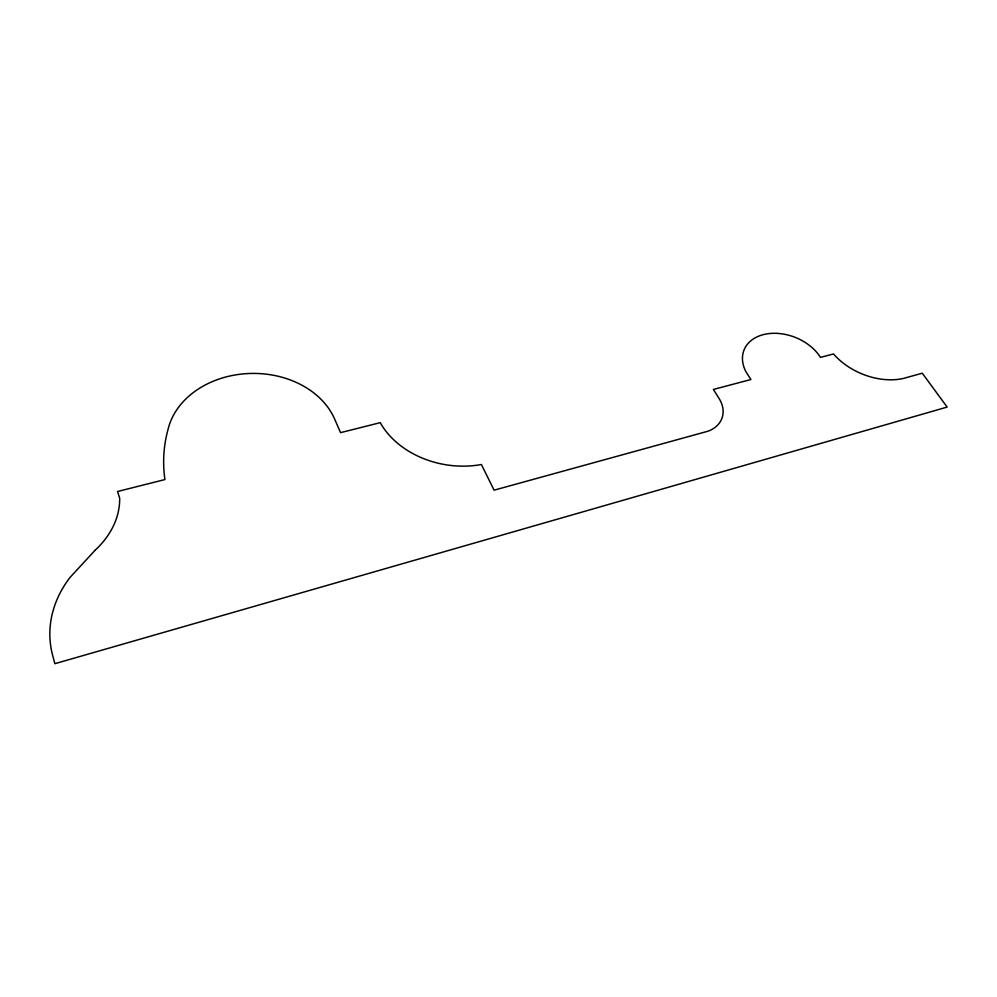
<?xml version="1.0" encoding="UTF-8"?>
<svg xmlns="http://www.w3.org/2000/svg" width="997" height="997" viewBox="0 0 997 997"><rect width="100%" height="100%" fill="white"/><g stroke="black" fill="none" stroke-linecap="round" stroke-linejoin="round"><path stroke-width="1.5" d="M95.014 550.344L70.288 577.138A114.879 97.058 -11.3 0 0 52.691 655.503L54.885 663.69L947.15 407.075L922.275 373.214L903.195 378.486A56.38 38.472 23.2 0 1 833.529 353.947L820.481 357.4A42.958 30.633 21.6 0 0 765.584 334.12A42.958 30.633 21.6 0 0 746.092 372.031L750.94 379.508L713.403 389.453L718.887 398.202A33.861 25.324 19.6 0 1 707.87 431.24L494.088 490.175L481.389 464.515A83.785 64.967 9.6 0 1 380.243 422.666L340.55 432.648L334.394 418.491A86.365 68.12 -0.7 0 0 246.508 373.638A86.365 68.12 -0.7 0 0 168.132 429.096A188.134 151.183 4.2 0 0 164.929 479.557L117.546 491.509L119.665 498.151A91.649 71.011 -12 0 1 95.014 550.344"/></g></svg>
